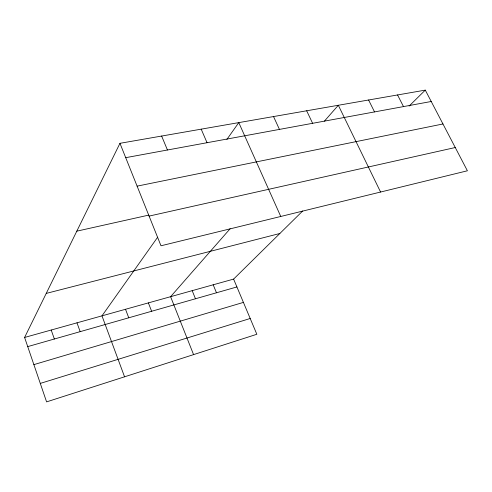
<?xml version="1.0" encoding="UTF-8"?>
<svg xmlns="http://www.w3.org/2000/svg" width="492" height="492" viewBox="0 0 492 492"><rect width="100%" height="100%" fill="white"/><g stroke="black" fill="none" stroke-linecap="round" stroke-linejoin="round"><path stroke-width="0.74" d="M302.703 210.97L233.608 279.093L256.842 334.271L46.592 401.878L24.6 337.457L119.956 143.313L425.285 90.122L467.4 170.785L160.989 245.785L119.956 143.313M157.625 237.249L101.979 315.852L124.562 376.811M226.88 139.427L238.78 122.613L280.76 216.468M230.145 228.725L170.595 296.688L193.571 354.615M324.406 121.149L338.324 105.27L380.574 192.034M409.086 106.094L425.285 90.122M40.289 383.409L250.194 318.484M33.874 364.621L243.417 302.395M27.724 346.608L236.916 286.947M24.6 337.457L233.608 279.093M46.236 293.404L279.868 233.485M76.807 231.166L148.559 215.145M149.101 216.093L455.26 147.526M137.102 186.142L442.96 123.972M125.706 157.674L431.226 101.493M397.542 94.95L403.495 106.598M368.588 99.999L374.535 111.918M306.67 110.786L312.611 123.308M273.527 116.561L279.45 129.402M201.191 129.162L207.052 142.717M161.634 136.05L167.446 149.999M213.184 284.794L216.48 292.771M192.188 290.661L195.465 298.767M148.381 302.894L151.628 311.27M125.515 309.277L128.75 317.795M76.986 322.832L80.171 331.645M51.205 330.027L54.36 339.006"/></g></svg>
